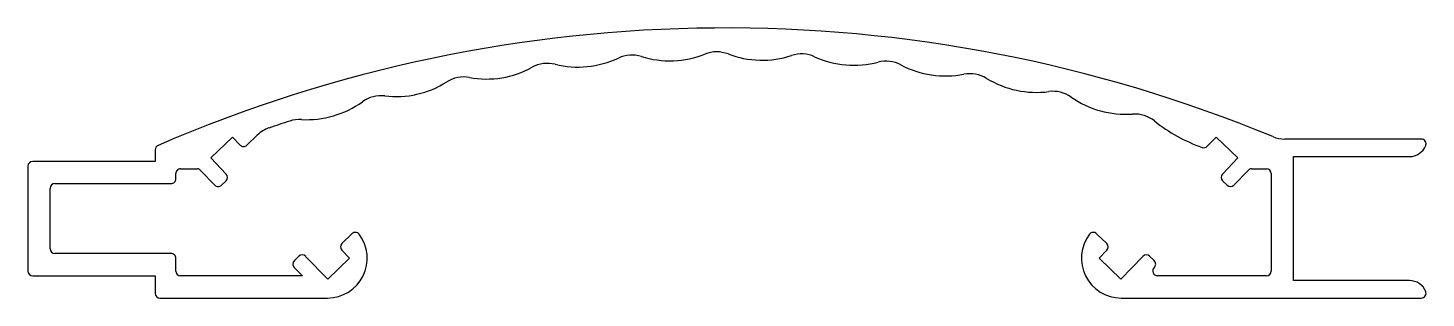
# Model space of a CAD drawing. Extents: x 703.6 to 791.5, y 384.7 to 401.7.
import ezdxf

# ---------------------------------------------------------------- set-up
doc = ezdxf.new("R2010")
doc.units = 0
doc.layers.get('0').update_dxf_attribs({"linetype": 'CONTINUOUS'})

msp = doc.modelspace()

# ---------------------------------------------------------------- linework, layer by layer
for p, q in [((717.345, 394.308), (717.993, 394.935)), ((711.573, 394.018), (711.573, 393.29)), ((715.067, 393.5), (716.434, 394.819)), ((716.434, 394.819), (716.92, 394.316)), ((777.75, 394.237), (778.312, 394.819)), ((778.312, 394.819), (779.679, 393.5)), ((791.215, 394.69), (782.637, 394.69)), ((711.573, 393.29), (703.873, 393.29)), ((716.04, 392.492), (715.067, 393.5)), ((779.679, 393.5), (778.707, 392.492)), ((783.173, 393.59), (790.473, 393.59)), ((783.173, 385.79), (783.173, 393.59)), ((703.573, 392.99), (703.573, 386.39)), ((712.873, 392.19), (712.873, 392.515)), ((713.173, 392.815), (714.211, 392.815)), ((714.427, 392.724), (715.321, 391.798)), ((779.426, 391.798), (780.32, 392.724)), ((780.536, 392.815), (781.474, 392.815)), ((781.774, 392.515), (781.774, 386.39)), ((704.973, 387.79), (704.973, 391.59)), ((705.273, 391.89), (712.573, 391.89)), ((715.745, 391.79), (716.032, 392.068)), ((778.714, 392.068), (779.002, 391.79)), ((723.955, 388.737), (723.319, 388.122)), ((771.428, 388.122), (770.792, 388.737)), ((712.573, 387.49), (705.273, 387.49)), ((712.873, 386.39), (712.873, 387.19)), ((720.617, 387.321), (720.329, 387.043)), ((722.431, 385.875), (721.041, 387.313)), ((723.797, 387.194), (722.431, 385.875)), ((723.311, 387.698), (723.797, 387.194)), ((770.949, 387.194), (771.435, 387.698)), ((772.316, 385.875), (770.949, 387.194)), ((773.705, 387.313), (772.316, 385.875)), ((774.417, 387.042), (774.129, 387.321)), ((703.873, 386.09), (711.573, 386.09)), ((711.573, 386.09), (711.573, 384.99)), ((720.832, 386.09), (713.173, 386.09)), ((720.322, 386.619), (720.832, 386.09)), ((781.474, 386.09), (774.621, 386.09)), ((790.473, 385.79), (783.173, 385.79)), ((711.873, 384.69), (722.411, 384.69)), ((772.335, 384.69), (791.215, 384.69))]:
    msp.add_line(p, q)
for centre, radius, start, end in [((747.462, 311.68), 90, 67.52138, 113.37528), ((746.896, 398.178), 2, 69.12507, 111.62479), ((736.253, 397.451), 2, 76.19541, 118.69528), ((738.162, 405.22), 6, 256.19541, 295.16007), ((741.563, 397.979), 2, 72.66033, 115.16007), ((743.948, 405.615), 6, 252.66033, 291.62479), ((749.746, 405.653), 6, 249.12507, 288.08972), ((752.23, 398.049), 2, 65.59004, 108.08972), ((755.536, 405.334), 6, 245.59004, 284.55469), ((757.547, 397.59), 2, 62.05472, 104.55469), ((761.296, 404.658), 6, 242.05472, 281.01929), ((730.986, 396.597), 2, 79.73065, 122.23045), ((732.412, 404.469), 6, 259.73065, 298.69528), ((762.825, 396.805), 2, 58.51957, 101.01929), ((767.003, 403.628), 6, 238.51957, 277.48408), ((726.719, 403.364), 6, 263.26581, 302.23045), ((768.045, 395.696), 2, 54.98433, 97.48408), ((721.105, 401.91), 6, 266.80105, 305.76563), ((725.781, 395.419), 2, 83.26581, 125.76563), ((772.635, 402.248), 6, 234.98433, 273.94903), ((747.445, 311.73), 88.447, 108.05079, 108.94301), ((720.659, 393.923), 2, 86.80105, 108.05091), ((773.186, 394.267), 2, 51.41599, 93.94903), ((780.897, 403.932), 10.364, 231.41596, 250.48125), ((719.382, 393.496), 2, 108.94188, 133.99924), ((711.873, 394.018), 0.3, 113.37528, 180), ((717.136, 394.524), 0.3, 224.00037, 314.00043), ((777.535, 394.446), 0.3, 250.48097, 316), ((782.637, 396.69), 2, 247.52138, 270), ((790.473, 394.69), 1.1, 270.00047, 337.97569), ((791.215, 394.39), 0.3, 337.97569, 90), ((703.873, 392.99), 0.3, 90.00002, 180), ((713.173, 392.515), 0.3, 90, 180.00018), ((714.211, 392.515), 0.3, 43.99953, 90), ((715.824, 392.284), 0.3, 313.99995, 43.9997), ((778.922, 392.284), 0.3, 136.0005, 226.00005), ((780.536, 392.515), 0.3, 90, 135.99986), ((781.474, 392.515), 0.3, 0, 90), ((705.273, 391.59), 0.3, 90, 179.99999), ((712.573, 392.19), 0.3, 270.00005, 0.00018), ((715.536, 392.006), 0.3, 223.99953, 313.99995), ((779.21, 392.006), 0.3, 226.00005, 315.99986), ((722.411, 387.19), 2.5, 270, 37.21136), ((724.163, 388.521), 0.3, 37.21136, 133.99996), ((772.335, 387.19), 2.5, 142.78883, 270), ((770.583, 388.521), 0.3, 46.00016, 142.78883), ((723.527, 387.906), 0.3, 133.99996, 223.99922), ((771.219, 387.906), 0.3, 316.00125, 46.00016), ((705.273, 387.79), 0.3, 180.00001, 270), ((712.573, 387.19), 0.3, 359.99993, 89.99995), ((720.538, 386.827), 0.3, 133.99995, 224.00008), ((720.826, 387.105), 0.3, 44.00023, 133.99995), ((773.921, 387.105), 0.3, 46.00005, 135.99977), ((774.209, 386.827), 0.3, 313.36805, 46.00005), ((703.873, 386.39), 0.3, 180, 269.99998), ((713.173, 386.39), 0.3, 180.00001, 270), ((774.621, 386.39), 0.3, 133.36805, 270), ((781.474, 386.39), 0.3, 270, 0), ((790.473, 384.69), 1.1, 22.02431, 89.99953), ((711.873, 384.99), 0.3, 180.00016, 269.99998), ((791.215, 384.99), 0.3, 270, 22.02431)]:
    msp.add_arc(centre, radius, start, end)

doc.saveas('drawing.dxf')
